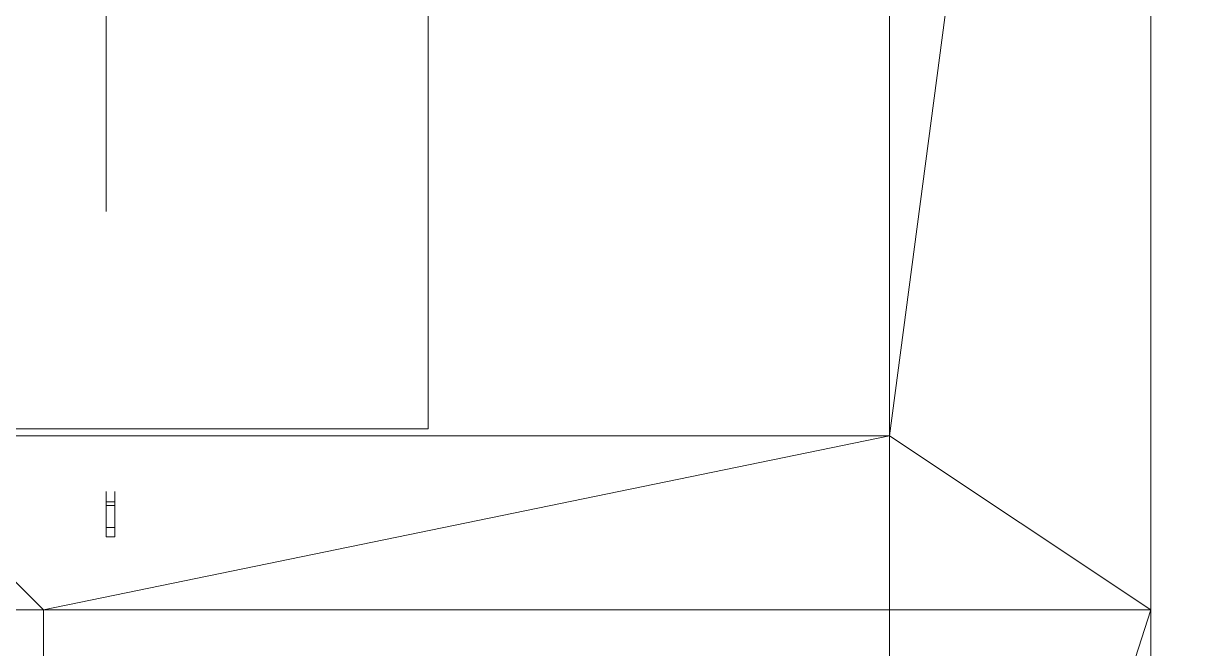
# Model space of a CAD drawing. Header units: millimetres. Extents: x -152400 to 152400, y -152400 to 152400.
# Drawn here: x 782 to 1452, y 3049 to 3408 of the extents above; entities that cross this region are included whole.
import ezdxf

# ---------------------------------------------------------------- set-up
doc = ezdxf.new("R2010")
doc.units = ezdxf.units.MM
for name, color, linetype, lineweight in [('A-FLOR', 192, 'Continuous', 15), ('A-GENM', 13, 'Continuous', 9), ('A-WALL', 113, 'Continuous', 15)]:
    doc.layers.add(name, color=color, linetype=linetype, lineweight=lineweight)

# ---------------------------------------------------------------- blocks, each defined once
blk = doc.blocks.new('Default_XYZ_box - Default_XYZ_box-2050860-Cover Sheet View')
at = {"layer": 'A-GENM'}
blk.add_line((-230, 0), (230, 0), dxfattribs=at)
at = {"layer": 'A-GENM', "transparency": 33554458}
mesh = blk.add_polyface(dxfattribs=at)
corners = [(355, 185, 890), (-355, 185, 890), (-355, -185, 890), (355, -185, 890)]
mesh.append_faces([[corners[k] for k in face] for face in [(3, 0, 1, 2)]])
mesh = blk.add_polyface(dxfattribs=at)
corners = [(355, 185), (355, -185), (-355, -185), (-355, 185)]
mesh.append_faces([[corners[k] for k in face] for face in [(2, 3, 0, 1)]])
mesh = blk.add_polyface(dxfattribs=at)
corners = [(-355, -185, 890), (-355, 185, 890), (-355, 185), (-355, -185)]
mesh.append_faces([[corners[k] for k in face] for face in [(3, 0, 1, 2)]])
at = {"layer": 'A-GENM'}
mesh = blk.add_polyface(dxfattribs=at)
corners = [(-397, 0, 425.67), (-417.09, 0, 425.67), (-417.09, 0, 428.18), (-409.7, 0, 428.18), (-412.07, 0, 432.55), (-411.42, 0, 435.37), (-409.64, 0, 437.08), (-406.34, 0, 437.6), (-397, 0, 437.6), (-397, 0, 435.09), (-406.08, 0, 435.09), (-408.73, 0, 434.29), (-409.56, 0, 432.02), (-409, 0, 429.97), (-407.48, 0, 428.59), (-404.84, 0, 428.18), (-397, 0, 428.18)]
mesh.append_faces([[corners[k] for k in face] for face in [(10, 7, 8, 9)]], dxfattribs={"vtx0": -1})
mesh.append_faces([[corners[k] for k in face] for face in [(12, 4, 11)]], dxfattribs={"vtx0": -1, "vtx1": -1})
mesh.append_faces([[corners[k] for k in face] for face in [(3, 14, 15), (4, 12, 13)]], dxfattribs={"vtx0": -1, "vtx2": -1})
mesh.append_faces([[corners[k] for k in face] for face in [(5, 6, 11, 4)]], dxfattribs={"vtx1": -1, "vtx2": -1})
mesh.append_faces([[corners[k] for k in face] for face in [(6, 7, 10, 11), (3, 4, 13, 14)]], dxfattribs={"vtx1": -1, "vtx3": -1})
mesh.append_faces([[corners[k] for k in face] for face in [(1, 2, 3, 15)]], dxfattribs={"vtx2": -1, "vtx3": -1})
mesh.append_faces([[corners[k] for k in face] for face in [(15, 16, 0, 1)]], dxfattribs={"vtx3": -1})
mesh = blk.add_polyface(dxfattribs=at)
corners = [(-397, -5, 425.67), (-417.09, -5, 425.67), (-417.09, 0, 425.67), (-397, 0, 425.67)]
mesh.append_faces([[corners[k] for k in face] for face in [(0, 1, 2, 3)]])
mesh = blk.add_polyface(dxfattribs=at)
corners = [(-414.58, 0, 441.05), (-417.09, 0, 441.05), (-417.09, 0, 443.56), (-414.58, 0, 443.56), (-397, 0, 441.05), (-411.75, 0, 441.05), (-411.75, 0, 443.56), (-397, 0, 443.56)]
mesh.append_faces([[corners[k] for k in face] for face in [(2, 3, 0, 1), (5, 6, 7, 4)]])
mesh = blk.add_polyface(dxfattribs=at)
corners = [(-397, 0, 462.71), (-417.09, 0, 462.71), (-417.09, 0, 465.23), (-409.7, 0, 465.23), (-412.07, 0, 469.6), (-411.42, 0, 472.42), (-409.64, 0, 474.13), (-406.34, 0, 474.64), (-397, 0, 474.64), (-397, 0, 472.13), (-406.08, 0, 472.13), (-408.73, 0, 471.33), (-409.56, 0, 469.07), (-409, 0, 467.01), (-407.48, 0, 465.63), (-404.84, 0, 465.23), (-397, 0, 465.23)]
mesh.append_faces([[corners[k] for k in face] for face in [(10, 7, 8, 9)]], dxfattribs={"vtx0": -1})
mesh.append_faces([[corners[k] for k in face] for face in [(12, 4, 11)]], dxfattribs={"vtx0": -1, "vtx1": -1})
mesh.append_faces([[corners[k] for k in face] for face in [(3, 14, 15), (4, 12, 13)]], dxfattribs={"vtx0": -1, "vtx2": -1})
mesh.append_faces([[corners[k] for k in face] for face in [(5, 6, 11, 4)]], dxfattribs={"vtx1": -1, "vtx2": -1})
mesh.append_faces([[corners[k] for k in face] for face in [(6, 7, 10, 11), (3, 4, 13, 14)]], dxfattribs={"vtx1": -1, "vtx3": -1})
mesh.append_faces([[corners[k] for k in face] for face in [(1, 2, 3, 15)]], dxfattribs={"vtx2": -1, "vtx3": -1})
mesh.append_faces([[corners[k] for k in face] for face in [(15, 16, 0, 1)]], dxfattribs={"vtx3": -1})
mesh = blk.add_polyface(dxfattribs=at)
corners = [(-397, -5, 462.71), (-417.09, -5, 462.71), (-417.09, 0, 462.71), (-397, 0, 462.71)]
mesh.append_faces([[corners[k] for k in face] for face in [(0, 1, 2, 3)]])
mesh = blk.add_polyface(dxfattribs=at)
corners = [(-395.74, 0, 446.7), (-395.43, 0, 449.22), (-393.55, 0, 452.47), (-394.18, 0, 455.04), (-395.96, 0, 456.26), (-398.88, 0, 456.44), (-397, 0, 452.51), (-399.19, 0, 447.99), (-404.45, 0, 446.39), (-408.34, 0, 447.11), (-411.1, 0, 449.19), (-412.07, 0, 452.39), (-409.87, 0, 456.44), (-411.75, 0, 456.44), (-411.75, 0, 458.95), (-399.02, 0, 458.95), (-394.14, 0, 458.26), (-391.87, 0, 456.08), (-391.04, 0, 452.42), (-392.21, 0, 448.24), (-404.62, 0, 448.9), (-400.74, 0, 449.97), (-399.51, 0, 452.66), (-400.73, 0, 455.35), (-404.55, 0, 456.44), (-408.29, 0, 455.32), (-409.56, 0, 452.62), (-408.31, 0, 449.99)]
mesh.append_faces([[corners[k] for k in face] for face in [(14, 12, 13)]], dxfattribs={"vtx0": -1})
mesh.append_faces([[corners[k] for k in face] for face in [(11, 26, 10)]], dxfattribs={"vtx0": -1, "vtx1": -1})
mesh.append_faces([[corners[k] for k in face] for face in [(15, 5, 23, 24)]], dxfattribs={"vtx0": -1, "vtx1": -1, "vtx3": -1})
mesh.append_faces([[corners[k] for k in face] for face in [(2, 18, 19, 1), (3, 16, 17, 2), (16, 3, 4), (8, 20, 21, 7), (9, 27, 20, 8), (10, 26, 27, 9), (12, 25, 26, 11), (24, 14, 15)]], dxfattribs={"vtx0": -1, "vtx2": -1})
mesh.append_faces([[corners[k] for k in face] for face in [(0, 1, 19)]], dxfattribs={"vtx1": -1})
mesh.append_faces([[corners[k] for k in face] for face in [(17, 18, 2)]], dxfattribs={"vtx1": -1, "vtx2": -1})
mesh.append_faces([[corners[k] for k in face] for face in [(24, 25, 12, 14)]], dxfattribs={"vtx1": -1, "vtx2": -1, "vtx3": -1})
mesh.append_faces([[corners[k] for k in face] for face in [(21, 22, 6, 7), (5, 6, 22, 23), (4, 5, 15, 16)]], dxfattribs={"vtx1": -1, "vtx3": -1})
mesh = blk.add_polyface(dxfattribs=at)
corners = [(-411.75, -5, 443.56), (-397, -5, 443.56), (-397, 0, 443.56), (-411.75, 0, 443.56)]
mesh.append_faces([[corners[k] for k in face] for face in [(3, 0, 1, 2)]])
mesh = blk.add_polyface(dxfattribs=at)
corners = [(-397, -5, 441.05), (-411.75, -5, 441.05), (-411.75, 0, 441.05), (-397, 0, 441.05)]
mesh.append_faces([[corners[k] for k in face] for face in [(3, 0, 1, 2)]])
mesh = blk.add_polyface(dxfattribs=at)
corners = [(-411.75, -5, 458.95), (-399.02, -5, 458.95), (-399.02, 0, 458.95), (-411.75, 0, 458.95)]
mesh.append_faces([[corners[k] for k in face] for face in [(0, 1, 2, 3)]])
mesh = blk.add_polyface(dxfattribs=at)
corners = [(-397, -5, 425.67), (-397, -5, 428.18), (-404.84, -5, 428.18), (-407.48, -5, 428.59), (-409, -5, 429.97), (-409.56, -5, 432.02), (-408.73, -5, 434.29), (-406.08, -5, 435.09), (-397, -5, 435.09), (-397, -5, 437.6), (-406.34, -5, 437.6), (-409.64, -5, 437.08), (-411.42, -5, 435.37), (-412.07, -5, 432.55), (-409.7, -5, 428.18), (-417.09, -5, 428.18), (-417.09, -5, 425.67)]
mesh.append_faces([[corners[k] for k in face] for face in [(5, 13, 4)]], dxfattribs={"vtx0": -1, "vtx1": -1})
mesh.append_faces([[corners[k] for k in face] for face in [(14, 2, 3), (14, 3, 4, 13), (7, 10, 11), (13, 5, 6, 12)]], dxfattribs={"vtx0": -1, "vtx2": -1})
mesh.append_faces([[corners[k] for k in face] for face in [(11, 12, 6, 7)]], dxfattribs={"vtx1": -1, "vtx3": -1})
mesh.append_faces([[corners[k] for k in face] for face in [(0, 1, 2, 16)]], dxfattribs={"vtx2": -1})
mesh.append_faces([[corners[k] for k in face] for face in [(14, 15, 16, 2)]], dxfattribs={"vtx2": -1, "vtx3": -1})
mesh.append_faces([[corners[k] for k in face] for face in [(7, 8, 9, 10)]], dxfattribs={"vtx3": -1})
mesh = blk.add_polyface(dxfattribs=at)
corners = [(-397, -5, 441.05), (-397, -5, 443.56), (-411.75, -5, 443.56), (-411.75, -5, 441.05), (-414.58, -5, 441.05), (-414.58, -5, 443.56), (-417.09, -5, 443.56), (-417.09, -5, 441.05)]
mesh.append_faces([[corners[k] for k in face] for face in [(3, 0, 1, 2), (7, 4, 5, 6)]])
mesh = blk.add_polyface(dxfattribs=at)
corners = [(-397, -5, 462.71), (-397, -5, 465.23), (-404.84, -5, 465.23), (-407.48, -5, 465.63), (-409, -5, 467.01), (-409.56, -5, 469.07), (-408.73, -5, 471.33), (-406.08, -5, 472.13), (-397, -5, 472.13), (-397, -5, 474.64), (-406.34, -5, 474.64), (-409.64, -5, 474.13), (-411.42, -5, 472.42), (-412.07, -5, 469.6), (-409.7, -5, 465.23), (-417.09, -5, 465.23), (-417.09, -5, 462.71)]
mesh.append_faces([[corners[k] for k in face] for face in [(5, 13, 4)]], dxfattribs={"vtx0": -1, "vtx1": -1})
mesh.append_faces([[corners[k] for k in face] for face in [(14, 2, 3), (14, 3, 4, 13), (7, 10, 11), (13, 5, 6, 12)]], dxfattribs={"vtx0": -1, "vtx2": -1})
mesh.append_faces([[corners[k] for k in face] for face in [(11, 12, 6, 7)]], dxfattribs={"vtx1": -1, "vtx3": -1})
mesh.append_faces([[corners[k] for k in face] for face in [(0, 1, 2, 16)]], dxfattribs={"vtx2": -1})
mesh.append_faces([[corners[k] for k in face] for face in [(14, 15, 16, 2)]], dxfattribs={"vtx2": -1, "vtx3": -1})
mesh.append_faces([[corners[k] for k in face] for face in [(7, 8, 9, 10)]], dxfattribs={"vtx3": -1})
mesh = blk.add_polyface(dxfattribs=at)
corners = [(-395.74, -5, 446.7), (-392.21, -5, 448.24), (-391.04, -5, 452.42), (-391.87, -5, 456.08), (-394.14, -5, 458.26), (-399.02, -5, 458.95), (-411.75, -5, 458.95), (-411.75, -5, 456.44), (-409.87, -5, 456.44), (-412.07, -5, 452.39), (-411.1, -5, 449.19), (-408.34, -5, 447.11), (-404.45, -5, 446.39), (-399.19, -5, 447.99), (-397, -5, 452.51), (-398.88, -5, 456.44), (-395.96, -5, 456.26), (-394.18, -5, 455.04), (-393.55, -5, 452.47), (-395.43, -5, 449.22), (-404.62, -5, 448.9), (-408.31, -5, 449.99), (-409.56, -5, 452.62), (-408.29, -5, 455.32), (-404.55, -5, 456.44), (-400.73, -5, 455.35), (-399.51, -5, 452.66), (-400.74, -5, 449.97)]
mesh.append_faces([[corners[k] for k in face] for face in [(8, 6, 7), (1, 18, 19, 0)]], dxfattribs={"vtx0": -1})
mesh.append_faces([[corners[k] for k in face] for face in [(12, 20, 11), (23, 8, 22), (15, 26, 14)]], dxfattribs={"vtx0": -1, "vtx1": -1})
mesh.append_faces([[corners[k] for k in face] for face in [(15, 5, 25, 26)]], dxfattribs={"vtx0": -1, "vtx1": -1, "vtx3": -1})
mesh.append_faces([[corners[k] for k in face] for face in [(21, 10, 11, 20), (10, 21, 22), (27, 13, 14, 26), (5, 15, 16, 4), (4, 16, 17)]], dxfattribs={"vtx0": -1, "vtx2": -1})
mesh.append_faces([[corners[k] for k in face] for face in [(8, 23, 24, 6)]], dxfattribs={"vtx0": -1, "vtx2": -1, "vtx3": -1})
mesh.append_faces([[corners[k] for k in face] for face in [(22, 8, 9, 10), (18, 1, 2, 3)]], dxfattribs={"vtx0": -1, "vtx3": -1})
mesh.append_faces([[corners[k] for k in face] for face in [(12, 13, 27, 20), (5, 6, 24, 25), (3, 4, 17, 18)]], dxfattribs={"vtx1": -1, "vtx3": -1})
at = {"layer": 'A-GENM', "transparency": 33554458}
mesh = blk.add_polyface(dxfattribs=at)
corners = [(355, -185, 890), (-355, -185, 890), (-355, -185), (355, -185)]
mesh.append_faces([[corners[k] for k in face] for face in [(0, 1, 2, 3)]])

msp = doc.modelspace()

# ---------------------------------------------------------------- block references
at = {"layer": 'A-GENM', "rotation": 90.00000000000001}
msp.add_blockref('Default_XYZ_box - Default_XYZ_box-2050860-Cover Sheet View', (830, 3530), dxfattribs=at)

# ---------------------------------------------------------------- meshes
at = {"layer": 'A-FLOR', "lineweight": 18}
mesh = msp.add_polyface(dxfattribs=at)
corners = [(-1339, 2454), (1430, 2454), (1430, 4307), (3741, 4307), (3741, -1965), (-1339, -1965)]
mesh.append_faces([[corners[k] for k in face] for face in [(3, 4, 1, 2)]], dxfattribs={"vtx1": -1})
mesh.append_faces([[corners[k] for k in face] for face in [(5, 0, 1, 4)]], dxfattribs={"vtx2": -1})
mesh = msp.add_polyface(dxfattribs=at)
corners = [(-1339, 2454, 1), (-1339, -1965, 1), (3741, -1965, 1), (3741, 4307, 1), (1430, 4307, 1), (1430, 2454, 1)]
mesh.append_faces([[corners[k] for k in face] for face in [(5, 2, 3, 4)]], dxfattribs={"vtx0": -1})
mesh.append_faces([[corners[k] for k in face] for face in [(5, 0, 1, 2)]], dxfattribs={"vtx3": -1})
mesh = msp.add_polyface(dxfattribs=at)
corners = [(427, 4307), (1280, 4307), (1280, 3171), (427, 3171)]
mesh.append_faces([[corners[k] for k in face] for face in [(3, 0, 1, 2)]])
mesh = msp.add_polyface(dxfattribs=at)
corners = [(427, 4307, 1), (427, 3171, 1), (1280, 3171, 1), (1280, 4307, 1)]
mesh.append_faces([[corners[k] for k in face] for face in [(2, 3, 0, 1)]])
mesh = msp.add_polyface(dxfattribs=at)
corners = [(1280, 3171), (1280, 4307), (1280, 4307, 1), (1280, 3171, 1)]
mesh.append_faces([[corners[k] for k in face] for face in [(0, 1, 2, 3)]])
mesh = msp.add_polyface(dxfattribs=at)
corners = [(1430, 4307), (1430, 2454), (1430, 2454, 1), (1430, 4307, 1)]
mesh.append_faces([[corners[k] for k in face] for face in [(0, 1, 2, 3)]])
mesh = msp.add_polyface(dxfattribs=at)
corners = [(427, 3171), (1280, 3171), (1280, 3171, 1), (427, 3171, 1)]
mesh.append_faces([[corners[k] for k in face] for face in [(0, 1, 2, 3)]])
mesh = msp.add_polyface(dxfattribs=at)
corners = [(794, 3071), (1280, 3071), (1280, 2604), (794, 2604)]
mesh.append_faces([[corners[k] for k in face] for face in [(3, 0, 1, 2)]])
mesh = msp.add_polyface(dxfattribs=at)
corners = [(794, 3071, 1), (794, 2604, 1), (1280, 2604, 1), (1280, 3071, 1)]
mesh.append_faces([[corners[k] for k in face] for face in [(2, 3, 0, 1)]])
mesh = msp.add_polyface(dxfattribs=at)
corners = [(1280, 3071), (794, 3071), (794, 3071, 1), (1280, 3071, 1)]
mesh.append_faces([[corners[k] for k in face] for face in [(0, 1, 2, 3)]])
mesh = msp.add_polyface(dxfattribs=at)
corners = [(794, 3071), (794, 2604), (794, 2604, 1), (794, 3071, 1)]
mesh.append_faces([[corners[k] for k in face] for face in [(0, 1, 2, 3)]])
mesh = msp.add_polyface(dxfattribs=at)
corners = [(1280, 2604), (1280, 3071), (1280, 3071, 1), (1280, 2604, 1)]
mesh.append_faces([[corners[k] for k in face] for face in [(0, 1, 2, 3)]])
at = {"layer": 'A-WALL', "lineweight": 18}
mesh = msp.add_polyface(dxfattribs=at)
corners = [(1280, 3071), (1280, 3071, 2580), (1280, 3171, 2580), (1280, 4307, 2580), (1280, 4307), (1280, 3171)]
mesh.append_faces([[corners[k] for k in face] for face in [(1, 2, 5, 0)]], dxfattribs={"vtx1": -1})
mesh.append_faces([[corners[k] for k in face] for face in [(3, 4, 5, 2)]], dxfattribs={"vtx2": -1})
mesh = msp.add_polyface(dxfattribs=at)
corners = [(1430, 4307), (1430, 3071), (1280, 3071), (1280, 3171), (1280, 4307)]
mesh.append_faces([[corners[k] for k in face] for face in [(3, 0, 1, 2)]], dxfattribs={"vtx0": -1})
mesh.append_faces([[corners[k] for k in face] for face in [(3, 4, 0)]], dxfattribs={"vtx2": -1})
mesh = msp.add_polyface(dxfattribs=at)
corners = [(1430, 3071, 2580), (1430, 4307, 2580), (1280, 4307, 2580), (1280, 3171, 2580), (1280, 3071, 2580)]
mesh.append_faces([[corners[k] for k in face] for face in [(3, 0, 1, 2)]], dxfattribs={"vtx0": -1})
mesh.append_faces([[corners[k] for k in face] for face in [(3, 4, 0)]], dxfattribs={"vtx2": -1})
mesh = msp.add_polyface(dxfattribs=at)
corners = [(1430, 3071), (1430, 4307), (1430, 4307, 2580), (1430, 3071, 2580)]
mesh.append_faces([[corners[k] for k in face] for face in [(3, 0, 1, 2)]])
mesh = msp.add_polyface(dxfattribs=at)
corners = [(694, 3171), (694, 3171, 2580), (1280, 3171, 2580), (1280, 3171)]
mesh.append_faces([[corners[k] for k in face] for face in [(2, 3, 0, 1)]])
mesh = msp.add_polyface(dxfattribs=at)
corners = [(1280, 3071), (794, 3071), (694, 3071), (694, 3171), (1280, 3171)]
mesh.append_faces([[corners[k] for k in face] for face in [(1, 4, 0)]], dxfattribs={"vtx0": -1})
mesh.append_faces([[corners[k] for k in face] for face in [(3, 4, 1, 2)]], dxfattribs={"vtx1": -1})
mesh = msp.add_polyface(dxfattribs=at)
corners = [(694, 3071, 2580), (794, 3071, 2580), (1280, 3071, 2580), (1280, 3171, 2580), (694, 3171, 2580)]
mesh.append_faces([[corners[k] for k in face] for face in [(1, 4, 0)]], dxfattribs={"vtx0": -1})
mesh.append_faces([[corners[k] for k in face] for face in [(3, 4, 1, 2)]], dxfattribs={"vtx1": -1})
mesh = msp.add_polyface(dxfattribs=at)
corners = [(1280, 3071, 2580), (1280, 3071), (1280, 3171), (1280, 3171, 2580)]
mesh.append_faces([[corners[k] for k in face] for face in [(1, 2, 3, 0)]])
mesh = msp.add_polyface(dxfattribs=at)
corners = [(694, 3071), (794, 3071), (1280, 3071), (1280, 3071, 2580), (794, 3071, 2580), (694, 3071, 2580)]
mesh.append_faces([[corners[k] for k in face] for face in [(1, 4, 5, 0)]], dxfattribs={"vtx0": -1})
mesh.append_faces([[corners[k] for k in face] for face in [(1, 2, 3, 4)]], dxfattribs={"vtx3": -1})
mesh = msp.add_polyface(dxfattribs=at)
corners = [(794, 3071), (794, 2604), (794, 2454), (694, 2454), (694, 2604), (694, 3071)]
mesh.append_faces([[corners[k] for k in face] for face in [(4, 1, 2, 3)]], dxfattribs={"vtx0": -1})
mesh.append_faces([[corners[k] for k in face] for face in [(5, 0, 1, 4)]], dxfattribs={"vtx2": -1})
mesh = msp.add_polyface(dxfattribs=at)
corners = [(794, 2454, 2580), (794, 2604, 2580), (794, 3071, 2580), (694, 3071, 2580), (694, 2604, 2580), (694, 2454, 2580)]
mesh.append_faces([[corners[k] for k in face] for face in [(0, 1, 4, 5)]], dxfattribs={"vtx1": -1})
mesh.append_faces([[corners[k] for k in face] for face in [(1, 2, 3, 4)]], dxfattribs={"vtx3": -1})
mesh = msp.add_polyface(dxfattribs=at)
corners = [(794, 3071, 2580), (794, 3071), (694, 3071), (694, 3071, 2580)]
mesh.append_faces([[corners[k] for k in face] for face in [(1, 2, 3, 0)]])
mesh = msp.add_polyface(dxfattribs=at)
corners = [(794, 2454), (794, 2604), (794, 3071), (794, 3071, 2580), (794, 2604, 2580), (794, 2454, 2580)]
mesh.append_faces([[corners[k] for k in face] for face in [(1, 4, 5, 0)]], dxfattribs={"vtx0": -1})
mesh.append_faces([[corners[k] for k in face] for face in [(1, 2, 3, 4)]], dxfattribs={"vtx3": -1})
mesh = msp.add_polyface(dxfattribs=at)
corners = [(1430, 3071), (1430, 3071, 2580), (1280, 3071, 2580), (1280, 3071)]
mesh.append_faces([[corners[k] for k in face] for face in [(2, 3, 0, 1)]])
mesh = msp.add_polyface(dxfattribs=at)
corners = [(1280, 2454), (1280, 2454, 2580), (1280, 2604, 2580), (1280, 3071, 2580), (1280, 3071), (1280, 2604)]
mesh.append_faces([[corners[k] for k in face] for face in [(1, 2, 5, 0)]], dxfattribs={"vtx1": -1})
mesh.append_faces([[corners[k] for k in face] for face in [(3, 4, 5, 2)]], dxfattribs={"vtx2": -1})
mesh = msp.add_polyface(dxfattribs=at)
corners = [(1430, 3071), (1430, 2454), (1280, 2454), (1280, 2604), (1280, 3071)]
mesh.append_faces([[corners[k] for k in face] for face in [(3, 0, 1, 2)]], dxfattribs={"vtx0": -1})
mesh.append_faces([[corners[k] for k in face] for face in [(3, 4, 0)]], dxfattribs={"vtx2": -1})
mesh = msp.add_polyface(dxfattribs=at)
corners = [(1430, 2454, 2580), (1430, 3071, 2580), (1280, 3071, 2580), (1280, 2604, 2580), (1280, 2454, 2580)]
mesh.append_faces([[corners[k] for k in face] for face in [(3, 0, 1, 2)]], dxfattribs={"vtx0": -1})
mesh.append_faces([[corners[k] for k in face] for face in [(3, 4, 0)]], dxfattribs={"vtx2": -1})
mesh = msp.add_polyface(dxfattribs=at)
corners = [(1430, 3071, 2580), (1430, 3071), (1280, 3071), (1280, 3071, 2580)]
mesh.append_faces([[corners[k] for k in face] for face in [(1, 2, 3, 0)]])
mesh = msp.add_polyface(dxfattribs=at)
corners = [(1430, 2454), (1430, 3071), (1430, 3071, 2580), (1430, 2454, 2580)]
mesh.append_faces([[corners[k] for k in face] for face in [(3, 0, 1, 2)]])

doc.saveas('drawing.dxf')
